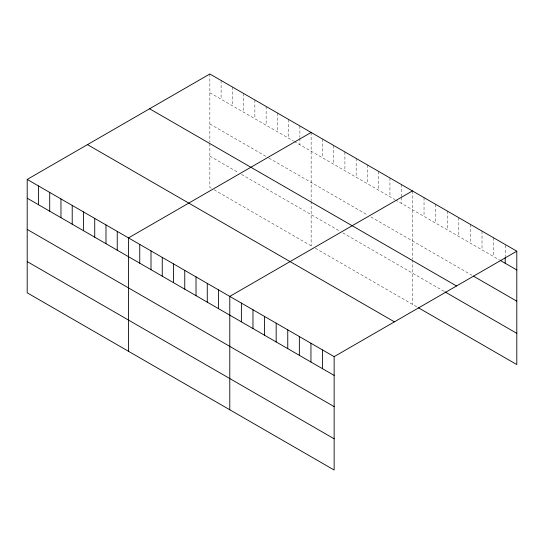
<?xml version="1.0" encoding="UTF-8"?>
<svg xmlns="http://www.w3.org/2000/svg" width="544" height="544" viewBox="0 0 544 544"><rect width="100%" height="100%" fill="white"/><g stroke="black" fill="none" stroke-linecap="round" stroke-linejoin="round"><path stroke-width="0.41" stroke-dasharray="2.72 2.04" d="M209.855 73.977L209.855 142.113M209.855 92.745L293.563 141.073M294.263 141.481L394.856 199.553M395.556 199.961L499.406 259.916M209.855 123.971L268.24 157.672M268.94 158.08L367.418 214.934M370.94 216.968L471.866 275.237M209.855 156.135L238.694 172.788M241.509 174.413L339.986 231.268M342.802 232.893L445.053 291.924M211.262 188.17L209.855 187.354L209.855 142.936M214.078 189.795L312.555 246.65M315.37 248.275L417.513 307.244M505.206 245.31L505.206 256.734M493.612 237.796L493.612 256.571M482.011 231.105L482.011 249.873M470.417 224.407L470.417 243.182M458.823 217.716L458.823 236.484M447.229 211.018L447.229 229.792M435.628 204.326L435.628 223.094M424.034 197.628L424.034 216.403M412.44 190.937L412.44 259.073M412.44 259.896L412.44 304.32M401.186 184.436L401.186 196.676M401.186 197.492L401.186 203.211M389.932 177.942L389.932 196.71M378.678 171.442L378.678 190.21M367.418 164.941L367.418 183.716M356.164 158.447L356.164 177.215M344.91 151.946L344.91 170.721M333.656 145.452L333.656 164.22M322.402 138.951L322.402 157.726M311.148 132.457L311.148 200.593M311.148 201.416L311.148 245.84M299.894 125.956L299.894 137.38M299.894 138.196L299.894 144.731M288.64 119.462L288.64 138.23M277.386 112.962L277.386 131.73M266.132 106.461L266.132 125.236M254.878 99.967L254.878 118.735M243.617 93.466L243.617 112.241M232.363 86.972L232.363 105.74M221.109 80.471L221.109 99.246"/><path stroke-width="0.82" d="M27.2 179.432L334.145 356.646L334.145 470.023L27.2 292.815L27.2 179.432L209.855 73.977L516.8 251.185L516.8 364.568L418.234 307.666M311.148 132.457L128.493 237.912L128.493 351.295M412.44 190.937L229.786 296.392L229.786 409.775M334.145 356.646L516.8 251.185M500.133 260.338L516.8 269.96M473.314 276.073L516.8 301.179M149.58 108.773L456.525 285.988M445.053 291.924L516.8 333.35M87.475 144.629L394.42 321.844M27.2 198.2L334.145 375.414M27.2 229.425L334.145 406.633M27.2 261.589L334.145 438.804M505.206 257.55L505.206 263.262M322.551 349.948L322.551 368.716M310.95 343.25L310.95 362.025M299.356 336.559L299.356 355.327M287.762 329.861L287.762 348.636M276.168 323.17L276.168 341.938M264.568 316.472L264.568 335.247M252.974 309.781L252.974 328.549M241.38 303.083L241.38 321.858M218.532 289.891L218.532 308.666M207.271 283.397L207.271 302.165M196.017 276.896L196.017 295.671M184.763 270.402L184.763 289.17M173.509 263.901L173.509 282.669M162.255 257.407L162.255 276.175M151.001 250.906L151.001 269.674M139.747 244.406L139.747 263.18M117.239 231.411L117.239 250.186M105.985 224.917L105.985 243.685M94.731 218.416L94.731 237.191M83.47 211.922L83.47 230.69M72.216 205.421L72.216 224.189M60.962 198.927L60.962 217.695M49.708 192.426L49.708 211.194M38.454 185.926L38.454 204.7"/></g></svg>
